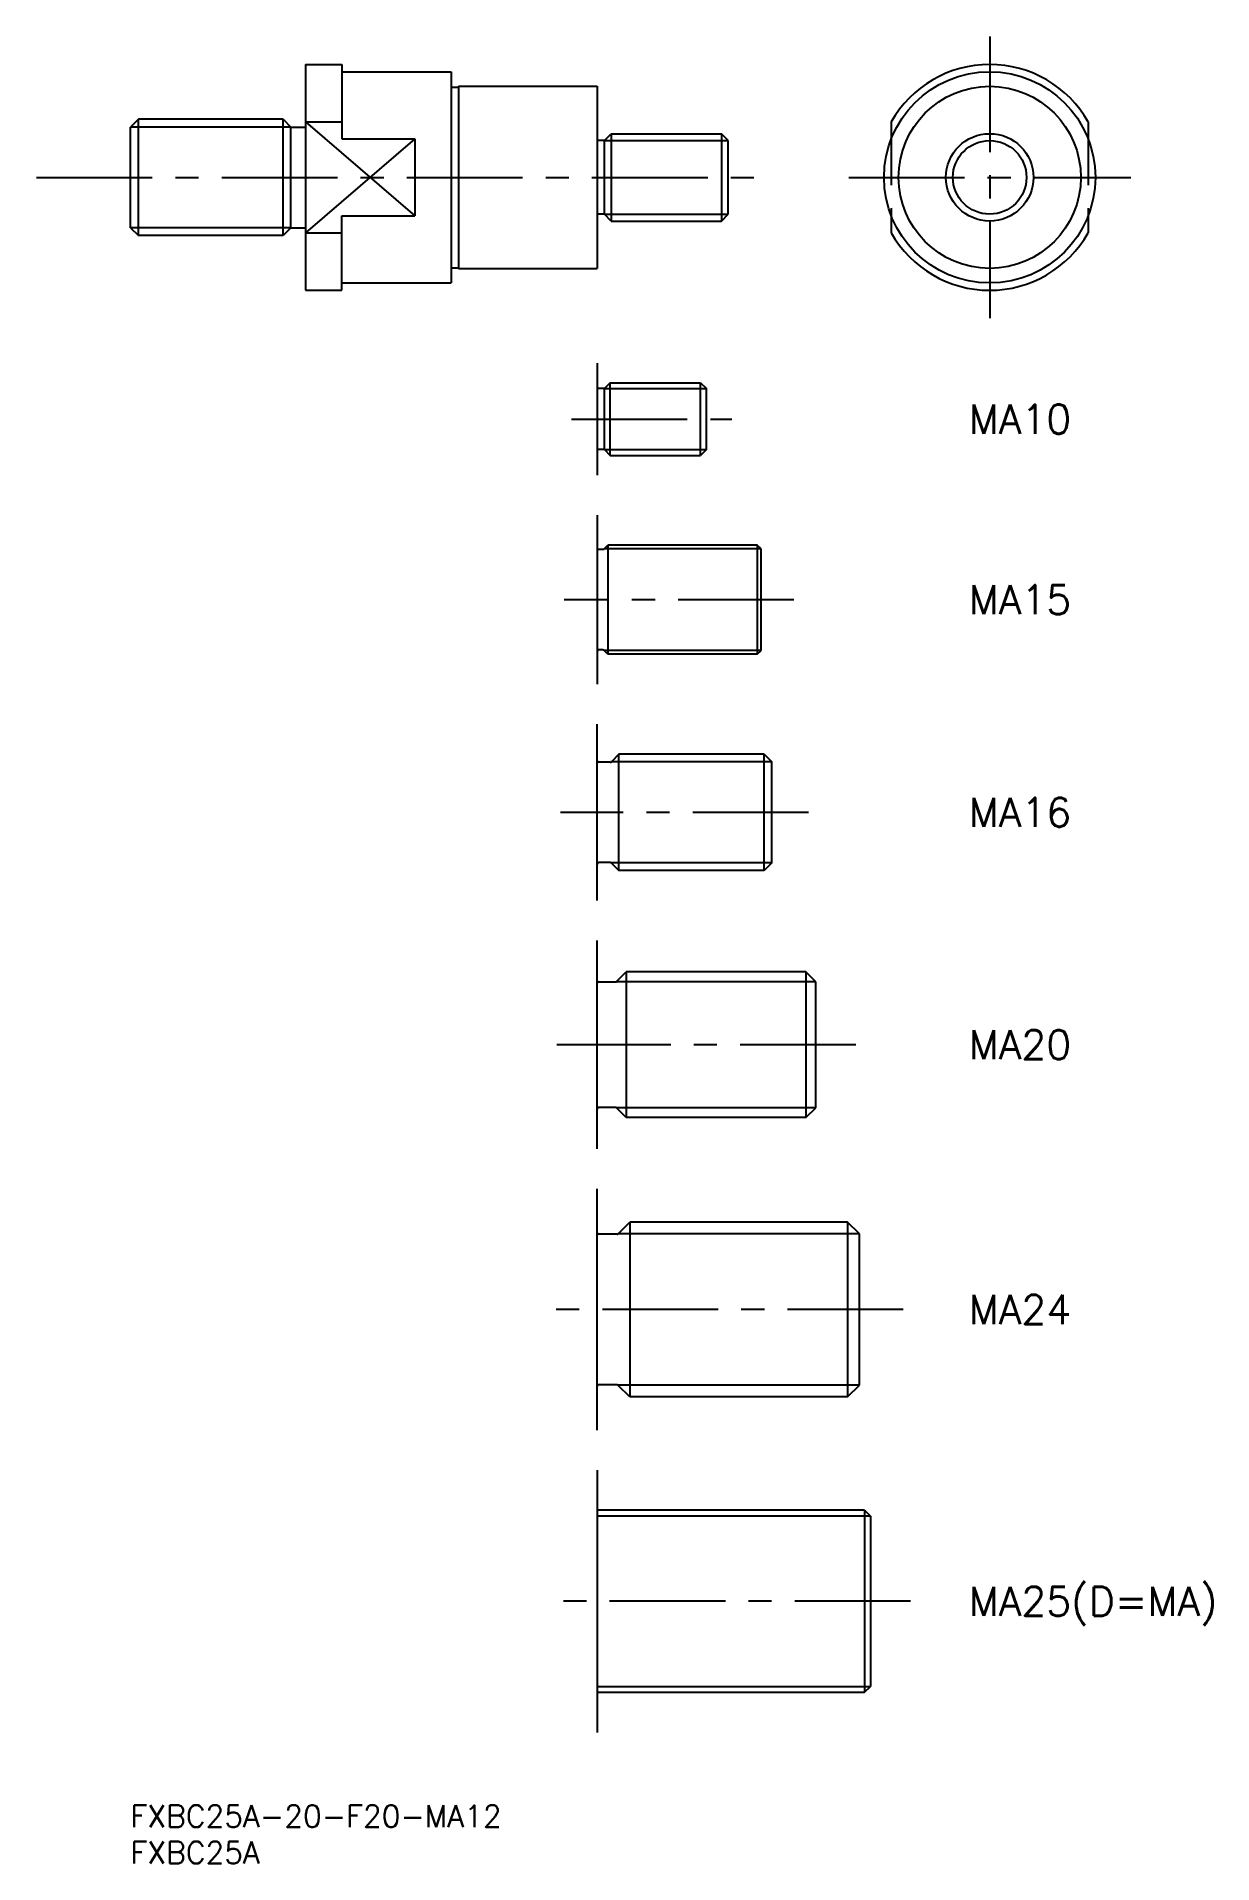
# Model space of a CAD drawing. Extents: x -13 to 148, y -8 to 243.
import ezdxf

# ---------------------------------------------------------------- set-up
doc = ezdxf.new("R2010")
doc.units = 0
doc.header["$LTSCALE"] = 0.5
doc.linetypes.add('CENTER', pattern=[50.8, 31.75, -6.35, 6.35, -6.35])
doc.linetypes.add('DASHED', pattern=[19.05, 12.7, -6.35])
for name, color, linetype in [('MSM_CENTER', 1, 'CENTER'), ('MSM_CONTINUOUS', 7, 'CONTINUOUS'), ('MSM_DASHED', 4, 'DASHED'), ('MSM_NARROW', 5, 'CONTINUOUS'), ('MSM_PART_NUMBER', 7, 'CONTINUOUS')]:
    doc.layers.add(name, color=color, linetype=linetype)
doc.styles.get("Standard").update_dxf_attribs({"font": 'txt.shx', "height": 3, "bigfont": 'bigfont.shx'})

# ---------------------------------------------------------------- blocks, each defined once
blk = doc.blocks.new('*U4')
at = {"layer": 'MSM_PART_NUMBER'}
blk.add_text('FXBC25A-20-F20-MA12', height=3, dxfattribs=at).set_placement((0, -3))
blk = doc.blocks.new('*U5')
at = {"layer": 'MSM_PART_NUMBER'}
blk.add_text('FXBC25A', height=3, dxfattribs=at).set_placement((0, -8))
blk = doc.blocks.new('*U6')
at = {"layer": 'MSM_PART_NUMBER'}
blk.add_text('MA10', height=4, dxfattribs=at).set_placement((115, 188.288))
blk = doc.blocks.new('*U7')
at = {"layer": 'MSM_PART_NUMBER'}
blk.add_text('MA15', height=4, dxfattribs=at).set_placement((115, 163.5))
blk = doc.blocks.new('*U8')
at = {"layer": 'MSM_PART_NUMBER'}
blk.add_text('MA16', height=4, dxfattribs=at).set_placement((115, 134.3))
blk = doc.blocks.new('*U9')
at = {"layer": 'MSM_PART_NUMBER'}
blk.add_text('MA20', height=4, dxfattribs=at).set_placement((115, 102.4))
blk = doc.blocks.new('*U10')
at = {"layer": 'MSM_PART_NUMBER'}
blk.add_text('MA24', height=4, dxfattribs=at).set_placement((115, 66.05))
blk = doc.blocks.new('*U11')
at = {"layer": 'MSM_PART_NUMBER'}
blk.add_text('MA25(D=MA)', height=4, dxfattribs=at).set_placement((115, 26))

msp = doc.modelspace()

# ---------------------------------------------------------------- linework, layer by layer
at = {"layer": 'MSM_CENTER'}
for p, q in [((117.87, 242.81), (117.87, 204.14)), ((-12.9, 223.48), (88.53, 223.48)), ((98.53, 223.48), (137.21, 223.48)), ((60.5, 190.29), (82.5, 190.29)), ((91, 165.5), (59.5, 165.5)), ((93, 136.3), (59, 136.3)), ((99.5, 104.4), (58.5, 104.4)), ((106, 68.05), (58, 68.05)), ((107, 28), (58.5, 28))]:
    msp.add_line(p, q, dxfattribs=at)
at = {"layer": 'MSM_CONTINUOUS'}
for p, q in [((24, 238.98), (24, 207.98)), ((24, 238.98), (29, 238.98)), ((29, 238.98), (29, 228.77)), ((29, 237.98), (44, 237.98)), ((44, 237.98), (44, 208.98)), ((44, 235.88), (45, 235.88)), ((45, 235.98), (64, 235.98)), ((45, 235.98), (45, 210.98)), ((64, 235.98), (64, 210.98)), ((1.08, 231.48), (0, 230.39)), ((20.92, 231.48), (1.08, 231.48)), ((1.08, 215.48), (1.08, 231.48)), ((20.92, 215.48), (20.92, 231.48)), ((20.92, 231.48), (22, 230.39)), ((24, 231.09), (29, 231.09)), ((104.37, 231.09), (104.37, 228.77)), ((131.37, 231.09), (131.37, 228.77)), ((0, 216.56), (0, 230.39)), ((22, 216.56), (22, 230.39)), ((22, 230.39), (24, 230.39)), ((29, 228.77), (39, 228.77)), ((39, 228.77), (39, 218.18)), ((65, 228.53), (64, 228.53)), ((65, 228.53), (65.95, 229.48)), ((65, 218.42), (65, 228.53)), ((65.95, 229.48), (81.05, 229.48)), ((65.95, 229.48), (65.95, 217.48)), ((82, 228.53), (81.05, 229.48)), ((81.05, 229.48), (81.05, 217.48)), ((82, 218.42), (82, 228.53)), ((65, 218.42), (64, 218.42)), ((65.95, 217.48), (65, 218.42)), ((81.05, 217.48), (82, 218.42)), ((0, 216.56), (1.08, 215.48)), ((22, 216.56), (20.92, 215.48)), ((22, 216.56), (24, 216.56)), ((24, 215.86), (29, 215.86)), ((29, 218.18), (39, 218.18)), ((29, 207.98), (29, 218.18)), ((65.95, 217.48), (81.05, 217.48)), ((104.37, 218.18), (104.37, 215.86)), ((131.37, 218.18), (131.37, 215.86)), ((20.92, 215.48), (1.08, 215.48)), ((44, 211.08), (45, 211.08)), ((45, 210.98), (64, 210.98)), ((29, 208.98), (44, 208.98)), ((24, 207.98), (29, 207.98)), ((64, 197.98), (64, 182.6)), ((65, 194.48), (64, 194.48)), ((65.81, 195.29), (65, 194.48)), ((65, 186.1), (65, 194.48)), ((65.81, 195.29), (78.19, 195.29)), ((65.81, 185.29), (65.81, 195.29)), ((78.19, 185.29), (78.19, 195.29)), ((78.19, 195.29), (79, 194.48)), ((79, 186.1), (79, 194.48)), ((65, 186.1), (64, 186.1)), ((65, 186.1), (65.81, 185.29)), ((79, 186.1), (78.19, 185.29)), ((65.81, 185.29), (78.19, 185.29)), ((64, 177.1), (64, 153.9)), ((64.82, 172.4), (64.2, 172.4)), ((64.96, 172.46), (65.5, 173)), ((85.96, 173), (65.5, 173)), ((65.5, 173), (65.5, 158)), ((86.5, 172.46), (85.96, 173)), ((85.96, 173), (85.96, 158)), ((86.5, 158.54), (86.5, 172.46)), ((64.82, 158.6), (64.2, 158.6)), ((65.5, 158), (64.96, 158.54)), ((85.96, 158), (86.5, 158.54)), ((85.96, 158), (65.5, 158)), ((64, 124.2), (64, 148.4)), ((65.82, 143.2), (64.2, 143.2)), ((67, 144.3), (65.96, 143.26)), ((86.92, 144.3), (67, 144.3)), ((67, 128.3), (67, 144.3)), ((86.92, 128.3), (86.92, 144.3)), ((86.92, 144.3), (88, 143.22)), ((88, 129.38), (88, 143.22)), ((65.82, 129.4), (64.2, 129.4)), ((65.96, 129.34), (67, 128.3)), ((86.92, 128.3), (67, 128.3)), ((88, 129.38), (86.92, 128.3)), ((64, 90.1), (64, 118.7)), ((66.52, 113), (64.2, 113)), ((66.66, 113.06), (68, 114.4)), ((92.65, 114.4), (68, 114.4)), ((68, 114.4), (68, 94.4)), ((94, 113.05), (92.65, 114.4)), ((92.65, 114.4), (92.65, 94.4)), ((94, 95.75), (94, 113.05)), ((66.52, 95.8), (64.2, 95.8)), ((68, 94.4), (66.66, 95.74)), ((92.65, 94.4), (94, 95.75)), ((92.65, 94.4), (68, 94.4)), ((64, 51.5), (64, 84.6)), ((66.77, 78.4), (64.2, 78.4)), ((66.91, 78.46), (68.5, 80.05)), ((98.38, 80.05), (68.5, 80.05)), ((68.5, 80.05), (68.5, 56.05)), ((100, 78.43), (98.38, 80.05)), ((98.38, 80.05), (98.38, 56.05)), ((100, 57.67), (100, 78.43)), ((66.77, 57.7), (64.2, 57.7)), ((68.5, 56.05), (66.91, 57.64)), ((98.38, 56.05), (68.5, 56.05)), ((98.38, 56.05), (100, 57.67)), ((64, 46), (64, 10)), ((100.69, 40.5), (64, 40.5)), ((100.69, 40.5), (101.5, 39.69)), ((100.69, 40.5), (100.69, 15.5)), ((101.5, 39.69), (101.5, 16.31)), ((64, 15.5), (100.69, 15.5)), ((100.69, 15.5), (101.5, 16.31))]:
    msp.add_line(p, q, dxfattribs=at)
for radius in [14.5, 12.5, 6]:
    msp.add_circle((117.87, 223.48), radius, dxfattribs=at)
for centre, radius, start, end in [((117.87, 223.48), 15.5, 29.4287, 150.5713), ((117.87, 223.48), 15.5, 209.4287, 330.5713), ((64.2, 172.6), 0.2, 180, 270), ((64.82, 172.6), 0.2, 270, 315), ((64.2, 158.4), 0.2, 90, 180), ((64.82, 158.4), 0.2, 45, 90), ((64.2, 143.4), 0.2, 180, 270), ((65.82, 143.4), 0.2, 270, 315), ((64.2, 129.2), 0.2, 90, 180), ((65.82, 129.2), 0.2, 45, 90), ((64.2, 113.2), 0.2, 180, 270), ((66.52, 113.2), 0.2, 270, 315), ((64.2, 95.6), 0.2, 90, 180), ((66.52, 95.6), 0.2, 45, 90), ((64.2, 78.6), 0.2, 180, 270), ((66.77, 78.6), 0.2, 270, 315), ((64.2, 57.5), 0.2, 90, 180), ((66.77, 57.5), 0.2, 45, 90)]:
    msp.add_arc(centre, radius, start, end, dxfattribs=at)
at = {"layer": 'MSM_DASHED'}
for p, q in [((104.37, 228.77), (104.37, 218.18)), ((131.37, 228.77), (131.37, 218.18))]:
    msp.add_line(p, q, dxfattribs=at)
at = {"layer": 'MSM_NARROW'}
for p, q in [((24, 231.09), (39, 218.18)), ((22, 230.39), (0, 230.39)), ((39, 228.77), (24, 215.86)), ((65, 228.53), (82, 228.53)), ((65, 218.42), (82, 218.42)), ((22, 216.56), (0, 216.56)), ((65, 194.48), (79, 194.48)), ((65, 186.1), (79, 186.1)), ((86.5, 172.46), (64.96, 172.46)), ((86.5, 158.54), (64.96, 158.54)), ((88, 143.22), (65.9, 143.22)), ((88, 129.38), (65.9, 129.38)), ((94, 113.05), (66.65, 113.05)), ((94, 95.75), (66.65, 95.75)), ((100, 78.43), (66.87, 78.43)), ((100, 57.67), (66.87, 57.67)), ((101.5, 39.69), (64, 39.69)), ((64, 16.31), (101.5, 16.31))]:
    msp.add_line(p, q, dxfattribs=at)
msp.add_circle((117.87, 223.48), 5.05, dxfattribs=at)

# ---------------------------------------------------------------- block references
at = {"layer": 'MSM_CONTINUOUS'}
for name in ['*U6', '*U7', '*U8', '*U9', '*U10', '*U11', '*U4', '*U5']:
    msp.add_blockref(name, (0, 0), dxfattribs=at)

doc.saveas('drawing.dxf')
